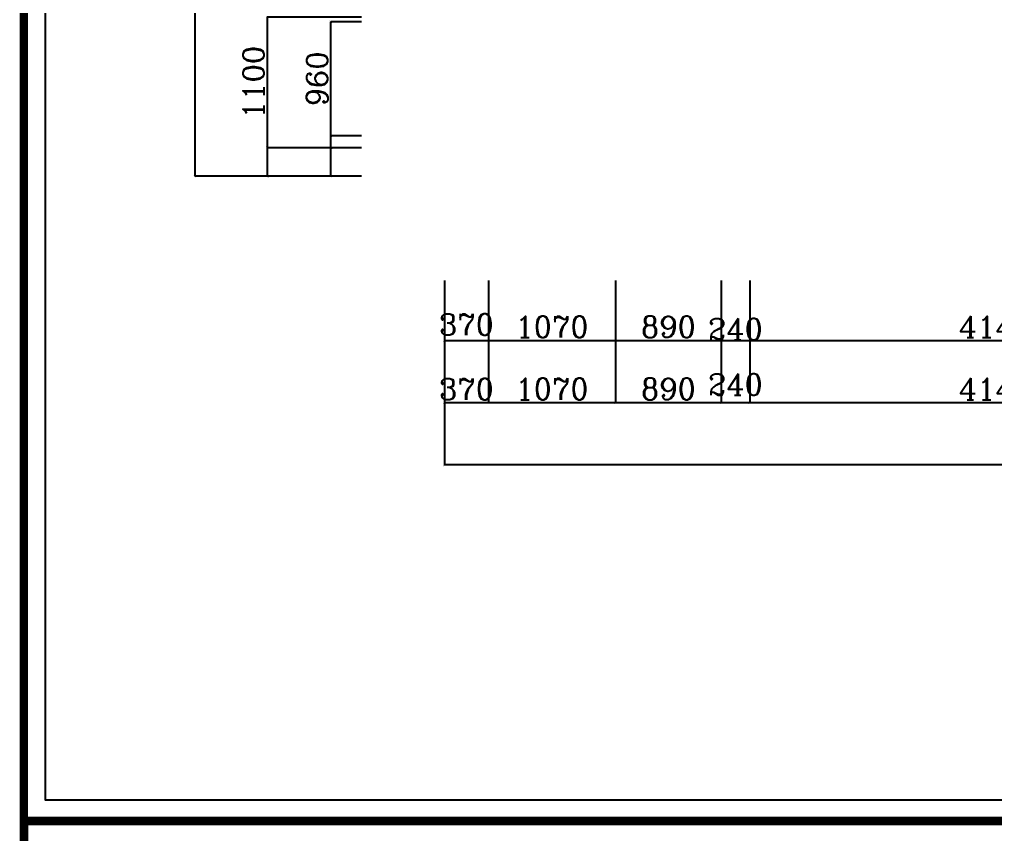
# Model space of a CAD drawing. Header units: millimetres. Extents: x 512961 to 1001058, y -961995 to -458543.
# Drawn here: x 773195 to 781414, y -924303 to -917441 of the extents above; entities that cross this region are included whole.
import ezdxf

# ---------------------------------------------------------------- set-up
doc = ezdxf.new("R2010")
doc.units = ezdxf.units.MM
doc.header["$MEASUREMENT"] = 0
doc.header["$PDMODE"] = 3
doc.layers.get('0').update_dxf_attribs({"linetype": 'CONTINUOUS'})
doc.layers.get('DEFPOINTS').update_dxf_attribs({"linetype": 'CONTINUOUS'})
doc.layers.add('txt', color=7, linetype='CONTINUOUS')
doc.styles.get("Standard").update_dxf_attribs({"font": 'complex.shx', "bigfont": 'hzxy.shx'})
doc.dimstyles.new('LMDIM40', dxfattribs={"dimtxt": 80, "dimasz": 20, "dimexe": 0, "dimexo": 0, "dimgap": 25, "dimtad": 1, "dimdec": 0, "dimzin": 0, "dimdsep": 46, "dimtxsty": 'Standard', "dimblk1": 'DOT', "dimblk2": 'DOT', "dimsah": 1, "dimcen": 0, "dimclrd": 2, "dimclre": 2, "dimclrt": 2, "dimadec": 0, "dimazin": 0, "dimtfac": 1, "dimtdec": 0, "dimtmove": 2, "dimatfit": 3, "dimldrblk": 'DOT', "dimfxl": 0, "dimtolj": 1, "dimtzin": 0, "dimarcsym": 0})

# ---------------------------------------------------------------- blocks, each defined once
blk = doc.blocks.new('_ArchTick')
at = {"color": 0, "linetype": 'ByBlock', "const_width": 0.15}
blk.add_lwpolyline([(-0.5, -0.5), (0.5, 0.5)], dxfattribs=at)
blk = doc.blocks.new('*D450')
at = {"layer": 'DEFPOINTS', "color": 0}
for p in [(775817, -917460.9), (776074.8, -917460.9), (776074.8, -918420.9)]:
    blk.add_point(p, dxfattribs=at)
at = {"layer": 'txt', "color": 2, "lineweight": -2}
for p, q in [((776074.8, -917460.9), (775817, -917460.9)), ((775817, -918420.9), (775817, -917460.9)), ((776074.8, -918420.9), (775817, -918420.9))]:
    blk.add_line(p, q, dxfattribs=at)
at = {"layer": 'txt', "color": 2, "lineweight": -2, "xscale": 20, "yscale": 20, "zscale": 20}
for p, rotation in [((775817, -917460.9), 90), ((775817, -918420.9), 270)]:
    blk.add_blockref('_ArchTick', p, dxfattribs=dict(at, rotation=rotation))
at = {"layer": 'txt', "color": 2, "insert": (775702, -917940.9), "char_height": 180, "attachment_point": 5, "rotation": 90}
blk.add_mtext('\\A1;960', dxfattribs=at)
blk = doc.blocks.new('_DOT')
at = {"color": 0, "linetype": 'ByBlock'}
blk.add_line((-0.5, 0), (-1, 0), dxfattribs=at)
at = {"color": 0, "linetype": 'ByBlock', "const_width": 0.5}
blk.add_lwpolyline([(-0.25, 0, 1), (0.25, 0, 1)], format="xyb", close=True, dxfattribs=at)
blk = doc.blocks.new('DOT')
at = {"color": 0, "linetype": 'ByBlock'}
blk.add_line((-0.35, 0), (-1, 0), dxfattribs=at)
at = {"color": 0, "linetype": 'ByBlock', "const_width": 0.35}
blk.add_lwpolyline([(-0.175, 0, 1), (0.175, 0, 1)], format="xyb", close=True, dxfattribs=at)
blk = doc.blocks.new('*D460')
at = {"layer": 'DEFPOINTS', "color": 0}
for p in [(776074.8, -917420.9), (775279.5, -918520.9), (776074.8, -918520.9)]:
    blk.add_point(p, dxfattribs=at)
at = {"layer": 'txt', "color": 2, "lineweight": -2}
for p, q in [((776074.8, -917420.9), (775279.5, -917420.9)), ((775279.5, -917420.9), (775279.5, -918520.9)), ((776074.8, -918520.9), (775279.5, -918520.9))]:
    blk.add_line(p, q, dxfattribs=at)
at = {"layer": 'txt', "color": 2, "lineweight": -2, "xscale": 20, "yscale": 20, "zscale": 20}
for p, rotation in [((775279.5, -917420.9), 90), ((775279.5, -918520.9), 270)]:
    blk.add_blockref('_ArchTick', p, dxfattribs=dict(at, rotation=rotation))
at = {"layer": 'txt', "color": 2, "insert": (775164.5, -917970.9), "char_height": 180, "attachment_point": 5, "rotation": 90}
blk.add_mtext('\\A1;1100', dxfattribs=at)
blk = doc.blocks.new('*D461')
at = {"layer": 'DEFPOINTS', "color": 0}
for p in [(776074.8, -910580.9), (774672, -918760.9), (776074.8, -918760.9)]:
    blk.add_point(p, dxfattribs=at)
at = {"layer": 'txt', "color": 2, "lineweight": -2}
for p, q in [((776074.8, -910580.9), (774672, -910580.9)), ((774672, -910580.9), (774672, -918760.9)), ((776074.8, -918760.9), (774672, -918760.9))]:
    blk.add_line(p, q, dxfattribs=at)
at = {"layer": 'txt', "color": 2, "lineweight": -2, "xscale": 20, "yscale": 20, "zscale": 20}
for p, rotation in [((774672, -910580.9), 90), ((774672, -918760.9), 270)]:
    blk.add_blockref('_ArchTick', p, dxfattribs=dict(at, rotation=rotation))
at = {"layer": 'txt', "color": 2, "insert": (774557, -914670.9), "char_height": 180, "attachment_point": 5, "rotation": 90}
blk.add_mtext('\\A1;8180', dxfattribs=at)
blk = doc.blocks.new('*D471')
at = {"layer": 'DEFPOINTS', "color": 0}
for p in [(776773.5, -919638.5), (777143.5, -919638.5), (777143.5, -920143)]:
    blk.add_point(p, dxfattribs=at)
at = {"layer": 'txt', "color": 2, "lineweight": -2}
for p, q in [((776773.5, -919638.5), (776773.5, -920143)), ((777143.5, -919638.5), (777143.5, -920143)), ((776773.5, -920143), (777143.5, -920143))]:
    blk.add_line(p, q, dxfattribs=at)
at = {"layer": 'txt', "color": 2, "lineweight": -2, "xscale": 20, "yscale": 20, "zscale": 20, "rotation": 180}
blk.add_blockref('_ArchTick', (776773.5, -920143), dxfattribs=at)
at = {"layer": 'txt', "color": 2, "lineweight": -2, "xscale": 20, "yscale": 20, "zscale": 20}
blk.add_blockref('_ArchTick', (777143.5, -920143), dxfattribs=at)
at = {"layer": 'txt', "color": 2, "insert": (776958.5, -920009.8), "char_height": 180, "attachment_point": 5}
blk.add_mtext('\\A1;370', dxfattribs=at)
blk = doc.blocks.new('*D472')
at = {"layer": 'DEFPOINTS', "color": 0}
for p in [(777143.5, -919638.5), (778213.5, -919638.5), (778213.5, -920143)]:
    blk.add_point(p, dxfattribs=at)
at = {"layer": 'txt', "color": 2, "lineweight": -2}
for p, q in [((777143.5, -919638.5), (777143.5, -920143)), ((778213.5, -919638.5), (778213.5, -920143)), ((777143.5, -920143), (778213.5, -920143))]:
    blk.add_line(p, q, dxfattribs=at)
at = {"layer": 'txt', "color": 2, "lineweight": -2, "xscale": 20, "yscale": 20, "zscale": 20, "rotation": 180}
blk.add_blockref('_ArchTick', (777143.5, -920143), dxfattribs=at)
at = {"layer": 'txt', "color": 2, "lineweight": -2, "xscale": 20, "yscale": 20, "zscale": 20}
blk.add_blockref('_ArchTick', (778213.5, -920143), dxfattribs=at)
at = {"layer": 'txt', "color": 2, "insert": (777678.5, -920028), "char_height": 180, "attachment_point": 5}
blk.add_mtext('\\A1;1070', dxfattribs=at)
blk = doc.blocks.new('*D473')
at = {"layer": 'DEFPOINTS', "color": 0}
for p in [(778213.5, -919638.5), (779103.5, -919638.5), (779103.5, -920143)]:
    blk.add_point(p, dxfattribs=at)
at = {"layer": 'txt', "color": 2, "lineweight": -2}
for p, q in [((778213.5, -919638.5), (778213.5, -920143)), ((779103.5, -919638.5), (779103.5, -920143)), ((778213.5, -920143), (779103.5, -920143))]:
    blk.add_line(p, q, dxfattribs=at)
at = {"layer": 'txt', "color": 2, "lineweight": -2, "xscale": 20, "yscale": 20, "zscale": 20, "rotation": 180}
blk.add_blockref('_ArchTick', (778213.5, -920143), dxfattribs=at)
at = {"layer": 'txt', "color": 2, "lineweight": -2, "xscale": 20, "yscale": 20, "zscale": 20}
blk.add_blockref('_ArchTick', (779103.5, -920143), dxfattribs=at)
at = {"layer": 'txt', "color": 2, "insert": (778658.5, -920028), "char_height": 180, "attachment_point": 5}
blk.add_mtext('\\A1;890', dxfattribs=at)
blk = doc.blocks.new('*D474')
at = {"layer": 'DEFPOINTS', "color": 0}
for p in [(779103.5, -919638.5), (779343.5, -919638.5), (779343.5, -920143)]:
    blk.add_point(p, dxfattribs=at)
at = {"layer": 'txt', "color": 2, "lineweight": -2}
for p, q in [((779103.5, -919638.5), (779103.5, -920143)), ((779343.5, -919638.5), (779343.5, -920143)), ((779103.5, -920143), (779343.5, -920143))]:
    blk.add_line(p, q, dxfattribs=at)
at = {"layer": 'txt', "color": 2, "lineweight": -2, "xscale": 20, "yscale": 20, "zscale": 20, "rotation": 180}
blk.add_blockref('_ArchTick', (779103.5, -920143), dxfattribs=at)
at = {"layer": 'txt', "color": 2, "lineweight": -2, "xscale": 20, "yscale": 20, "zscale": 20}
blk.add_blockref('_ArchTick', (779343.5, -920143), dxfattribs=at)
at = {"layer": 'txt', "color": 2, "insert": (779223.5, -920048.3), "char_height": 180, "attachment_point": 5}
blk.add_mtext('\\A1;240', dxfattribs=at)
blk = doc.blocks.new('*D475')
at = {"layer": 'DEFPOINTS', "color": 0}
for p in [(779343.5, -919638.5), (783483.5, -919638.5), (783483.5, -920143)]:
    blk.add_point(p, dxfattribs=at)
at = {"layer": 'txt', "color": 2, "lineweight": -2}
for p, q in [((779343.5, -919638.5), (779343.5, -920143)), ((783483.5, -919638.5), (783483.5, -920143)), ((779343.5, -920143), (783483.5, -920143))]:
    blk.add_line(p, q, dxfattribs=at)
at = {"layer": 'txt', "color": 2, "lineweight": -2, "xscale": 20, "yscale": 20, "zscale": 20, "rotation": 180}
blk.add_blockref('_ArchTick', (779343.5, -920143), dxfattribs=at)
at = {"layer": 'txt', "color": 2, "lineweight": -2, "xscale": 20, "yscale": 20, "zscale": 20}
blk.add_blockref('_ArchTick', (783483.5, -920143), dxfattribs=at)
at = {"layer": 'txt', "color": 2, "insert": (781413.5, -920028), "char_height": 180, "attachment_point": 5}
blk.add_mtext('\\A1;4140', dxfattribs=at)
blk = doc.blocks.new('*D420')
at = {"layer": 'DEFPOINTS', "color": 0}
for p in [(776773.5, -919638.5), (777143.5, -919638.5), (777143.5, -920666.8)]:
    blk.add_point(p, dxfattribs=at)
at = {"layer": 'txt', "color": 2, "lineweight": -2}
for p, q in [((776773.5, -919638.5), (776773.5, -920666.8)), ((777143.5, -919638.5), (777143.5, -920666.8)), ((776773.5, -920666.8), (777143.5, -920666.8))]:
    blk.add_line(p, q, dxfattribs=at)
at = {"layer": 'txt', "color": 2, "lineweight": -2, "xscale": 20, "yscale": 20, "zscale": 20, "rotation": 180}
blk.add_blockref('_ArchTick', (776773.5, -920666.8), dxfattribs=at)
at = {"layer": 'txt', "color": 2, "lineweight": -2, "xscale": 20, "yscale": 20, "zscale": 20}
blk.add_blockref('_ArchTick', (777143.5, -920666.8), dxfattribs=at)
at = {"layer": 'txt', "color": 2, "insert": (776958.5, -920552.1), "char_height": 180, "attachment_point": 5}
blk.add_mtext('\\A1;370', dxfattribs=at)
blk = doc.blocks.new('*D421')
at = {"layer": 'DEFPOINTS', "color": 0}
for p in [(777143.5, -919638.5), (778213.5, -919638.5), (778213.5, -920666.8)]:
    blk.add_point(p, dxfattribs=at)
at = {"layer": 'txt', "color": 2, "lineweight": -2}
for p, q in [((777143.5, -919638.5), (777143.5, -920666.8)), ((778213.5, -919638.5), (778213.5, -920666.8)), ((777143.5, -920666.8), (778213.5, -920666.8))]:
    blk.add_line(p, q, dxfattribs=at)
at = {"layer": 'txt', "color": 2, "lineweight": -2, "xscale": 20, "yscale": 20, "zscale": 20, "rotation": 180}
blk.add_blockref('_ArchTick', (777143.5, -920666.8), dxfattribs=at)
at = {"layer": 'txt', "color": 2, "lineweight": -2, "xscale": 20, "yscale": 20, "zscale": 20}
blk.add_blockref('_ArchTick', (778213.5, -920666.8), dxfattribs=at)
at = {"layer": 'txt', "color": 2, "insert": (777678.5, -920551.8), "char_height": 180, "attachment_point": 5}
blk.add_mtext('\\A1;1070', dxfattribs=at)
blk = doc.blocks.new('*D422')
at = {"layer": 'DEFPOINTS', "color": 0}
for p in [(778213.5, -919638.5), (779103.5, -919638.5), (779103.5, -920666.8)]:
    blk.add_point(p, dxfattribs=at)
at = {"layer": 'txt', "color": 2, "lineweight": -2}
for p, q in [((778213.5, -919638.5), (778213.5, -920666.8)), ((779103.5, -919638.5), (779103.5, -920666.8)), ((778213.5, -920666.8), (779103.5, -920666.8))]:
    blk.add_line(p, q, dxfattribs=at)
at = {"layer": 'txt', "color": 2, "lineweight": -2, "xscale": 20, "yscale": 20, "zscale": 20, "rotation": 180}
blk.add_blockref('_ArchTick', (778213.5, -920666.8), dxfattribs=at)
at = {"layer": 'txt', "color": 2, "lineweight": -2, "xscale": 20, "yscale": 20, "zscale": 20}
blk.add_blockref('_ArchTick', (779103.5, -920666.8), dxfattribs=at)
at = {"layer": 'txt', "color": 2, "insert": (778658.5, -920551.8), "char_height": 180, "attachment_point": 5}
blk.add_mtext('\\A1;890', dxfattribs=at)
blk = doc.blocks.new('*D423')
at = {"layer": 'DEFPOINTS', "color": 0}
for p in [(779103.5, -919638.5), (779343.5, -919638.5), (779343.5, -920666.8)]:
    blk.add_point(p, dxfattribs=at)
at = {"layer": 'txt', "color": 2, "lineweight": -2}
for p, q in [((779103.5, -919638.5), (779103.5, -920666.8)), ((779343.5, -919638.5), (779343.5, -920666.8)), ((779103.5, -920666.8), (779343.5, -920666.8))]:
    blk.add_line(p, q, dxfattribs=at)
at = {"layer": 'txt', "color": 2, "lineweight": -2, "xscale": 20, "yscale": 20, "zscale": 20, "rotation": 180}
blk.add_blockref('_ArchTick', (779103.5, -920666.8), dxfattribs=at)
at = {"layer": 'txt', "color": 2, "lineweight": -2, "xscale": 20, "yscale": 20, "zscale": 20}
blk.add_blockref('_ArchTick', (779343.5, -920666.8), dxfattribs=at)
at = {"layer": 'txt', "color": 2, "insert": (779223.5, -920513.7), "char_height": 180, "attachment_point": 5}
blk.add_mtext('\\A1;240', dxfattribs=at)
blk = doc.blocks.new('*D424')
at = {"layer": 'DEFPOINTS', "color": 0}
for p in [(779343.5, -919638.5), (783483.5, -919638.5), (783483.5, -920666.8)]:
    blk.add_point(p, dxfattribs=at)
at = {"layer": 'txt', "color": 2, "lineweight": -2}
for p, q in [((779343.5, -919638.5), (779343.5, -920666.8)), ((783483.5, -919638.5), (783483.5, -920666.8)), ((779343.5, -920666.8), (783483.5, -920666.8))]:
    blk.add_line(p, q, dxfattribs=at)
at = {"layer": 'txt', "color": 2, "lineweight": -2, "xscale": 20, "yscale": 20, "zscale": 20, "rotation": 180}
blk.add_blockref('_ArchTick', (779343.5, -920666.8), dxfattribs=at)
at = {"layer": 'txt', "color": 2, "lineweight": -2, "xscale": 20, "yscale": 20, "zscale": 20}
blk.add_blockref('_ArchTick', (783483.5, -920666.8), dxfattribs=at)
at = {"layer": 'txt', "color": 2, "insert": (781413.5, -920551.8), "char_height": 180, "attachment_point": 5}
blk.add_mtext('\\A1;4140', dxfattribs=at)
blk = doc.blocks.new('*D432')
at = {"layer": 'DEFPOINTS', "color": 0}
for p in [(776773.5, -919638.5), (792153.5, -919638.5), (776773.5, -921191.6)]:
    blk.add_point(p, dxfattribs=at)
at = {"layer": 'txt', "color": 2, "lineweight": -2}
for p, q in [((776773.5, -919638.5), (776773.5, -921191.6)), ((792153.5, -919638.5), (792153.5, -921191.6)), ((792153.5, -921191.6), (776773.5, -921191.6))]:
    blk.add_line(p, q, dxfattribs=at)
at = {"layer": 'txt', "color": 2, "lineweight": -2, "xscale": 20, "yscale": 20, "zscale": 20, "rotation": 180}
blk.add_blockref('_ArchTick', (776773.5, -921191.6), dxfattribs=at)
at = {"layer": 'txt', "color": 2, "lineweight": -2, "xscale": 20, "yscale": 20, "zscale": 20}
blk.add_blockref('_ArchTick', (792153.5, -921191.6), dxfattribs=at)
at = {"layer": 'txt', "color": 2, "insert": (784463.5, -921076.6), "char_height": 180, "attachment_point": 5}
blk.add_mtext('\\A1;15380', dxfattribs=at)

msp = doc.modelspace()

# ---------------------------------------------------------------- linework, layer by layer
at = {"const_width": 72.1}
for points in [[(773230.9, -924188.9), (799251.6, -924187.5), (799251.6, -905302.7), (773230.9, -905304.1)], [(773231.9, -943073.8), (799252.6, -943072.4), (799252.6, -924187.5), (773231.9, -924188.9)]]:
    msp.add_lwpolyline(points, close=True, dxfattribs=at)
at = {"color": 4}
msp.add_lwpolyline([(773411.7, -905496.7), (773411.7, -924011.9), (795235.3, -924010.5), (795235.3, -905495.3)], close=True, dxfattribs=at)
at = {"layer": 'txt', "color": 2}
for p, q in [((776074.8, -918420.9), (775817, -918420.9)), ((775817, -918520.9), (775817, -918420.9)), ((776074.8, -918520.9), (775279.5, -918520.9)), ((775279.5, -918520.9), (775279.5, -918760.9)), ((776074.8, -918520.9), (775817, -918520.9)), ((776074.8, -918520.9), (775817, -918520.9)), ((775817, -918760.9), (775817, -918520.9)), ((776074.8, -918760.9), (775279.5, -918760.9)), ((776074.8, -918760.9), (775817, -918760.9))]:
    msp.add_line(p, q, dxfattribs=at)

# ---------------------------------------------------------------- block references
at = {"layer": 'txt', "color": 2, "xscale": 20, "yscale": 20, "zscale": 20}
for p, rotation in [((775817, -918420.9), 90), ((775279.5, -918520.9), 90), ((775817, -918520.9), 270), ((775817, -918520.9), 90), ((775279.5, -918760.9), 270), ((775817, -918760.9), 270)]:
    msp.add_blockref('_ArchTick', p, dxfattribs=dict(at, rotation=rotation))

# ---------------------------------------------------------------- dimensions: what is measured, and where the dimension line sits
at = {"layer": 'txt'}
for base, p1, p2, angle, picture, middle in [((774672, -918760.9), (776074.8, -910580.9), (776074.8, -918760.9), 90, '*D461', (774557, -914670.9)), ((775279.5, -918520.9), (776074.8, -917420.9), (776074.8, -918520.9), 90, '*D460', (775164.5, -917970.9)), ((775817, -917460.9), (776074.8, -918420.9), (776074.8, -917460.9), 270, '*D450', (775702, -917940.9))]:
    dim = msp.add_linear_dim(base=base, p1=p1, p2=p2, angle=angle, dimstyle='LMDIM40', override={"dimtxt": 180, "dimblk": 'ArchTick', "dimsah": 0, "dimldrblk": 'DOT'}, dxfattribs=at)
    dim.commit()
    dim.dimension.update_dxf_attribs({"geometry": picture, "text_midpoint": middle})
at = {"layer": 'txt', "color": 2}
for base, p1, p2, picture, middle in [((777143.5, -920143), (776773.5, -919638.5), (777143.5, -919638.5), '*D471', (776958.5, -920009.8)), ((777143.5, -920666.8), (776773.5, -919638.5), (777143.5, -919638.5), '*D420', (776958.5, -920552.1)), ((779343.5, -920143), (779103.5, -919638.5), (779343.5, -919638.5), '*D474', (779223.5, -920048.3)), ((779343.5, -920666.8), (779103.5, -919638.5), (779343.5, -919638.5), '*D423', (779223.5, -920513.7))]:
    dim = msp.add_linear_dim(base=base, p1=p1, p2=p2, dimstyle='LMDIM40', override={"dimtxt": 180, "dimblk": 'ArchTick', "dimsah": 0, "dimldrblk": 'DOT'}, dxfattribs=at)
    dim.commit()
    dim.dimension.update_dxf_attribs({"geometry": picture, "text_midpoint": middle, "dimtype": 160})
for base, p1, p2, picture, middle in [((776773.5, -921191.6), (792153.5, -919638.5), (776773.5, -919638.5), '*D432', (784463.5, -921076.6)), ((778213.5, -920143), (777143.5, -919638.5), (778213.5, -919638.5), '*D472', (777678.5, -920028)), ((778213.5, -920666.8), (777143.5, -919638.5), (778213.5, -919638.5), '*D421', (777678.5, -920551.8)), ((779103.5, -920143), (778213.5, -919638.5), (779103.5, -919638.5), '*D473', (778658.5, -920028)), ((779103.5, -920666.8), (778213.5, -919638.5), (779103.5, -919638.5), '*D422', (778658.5, -920551.8)), ((783483.5, -920143), (779343.5, -919638.5), (783483.5, -919638.5), '*D475', (781413.5, -920028)), ((783483.5, -920666.8), (779343.5, -919638.5), (783483.5, -919638.5), '*D424', (781413.5, -920551.8))]:
    dim = msp.add_linear_dim(base=base, p1=p1, p2=p2, dimstyle='LMDIM40', override={"dimtxt": 180, "dimblk": 'ArchTick', "dimsah": 0, "dimldrblk": 'DOT'}, dxfattribs=at)
    dim.commit()
    dim.dimension.update_dxf_attribs({"geometry": picture, "text_midpoint": middle})

doc.saveas('drawing.dxf')
